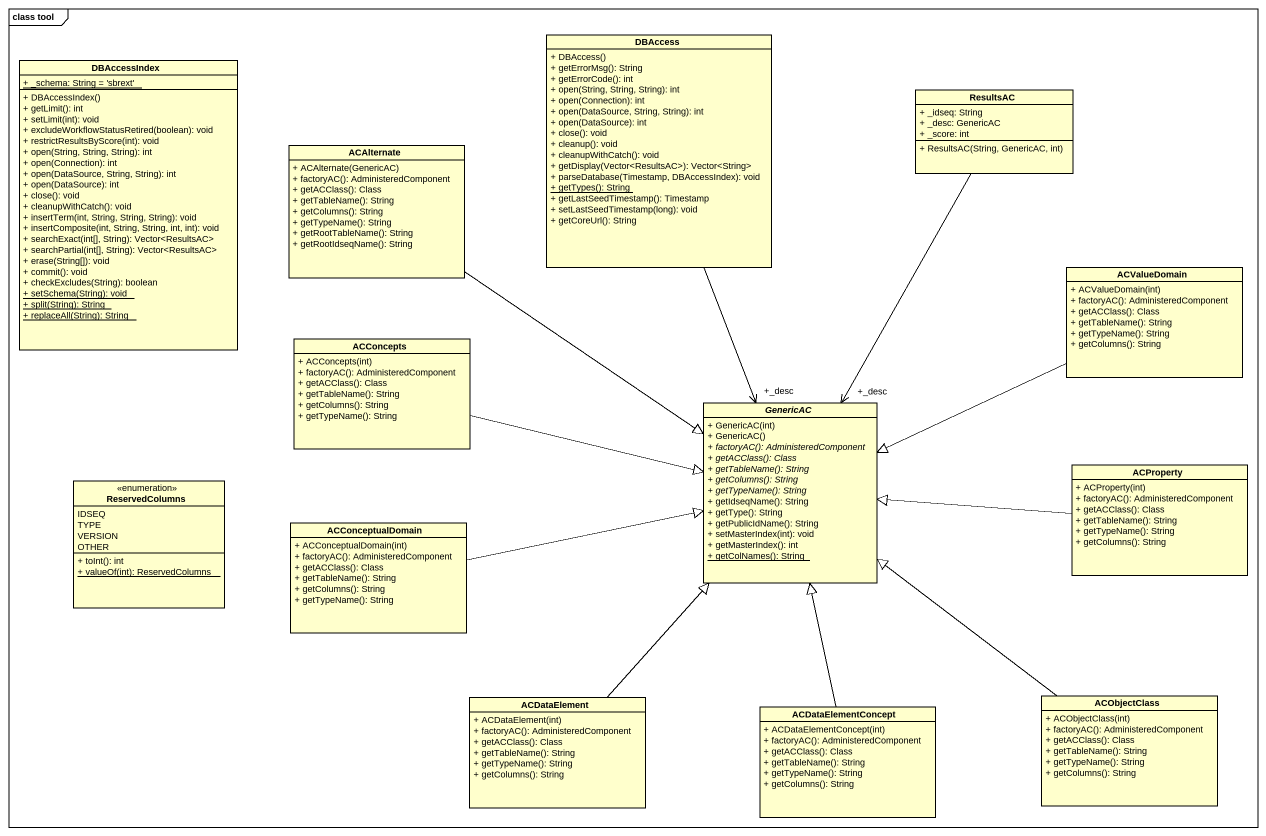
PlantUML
@startuml
mainframe class tool
hide circle
hide empty members
skinparam classAttributeIconSize 0
class DBAccess {
  + DBAccess()
  + getErrorMsg(): String
  + getErrorCode(): int
  + open(String, String, String): int
  + open(Connection): int
  + open(DataSource, String, String): int
  + open(DataSource): int
  + close(): void
  + cleanup(): void
  + cleanupWithCatch(): void
  + getDisplay(Vector<ResultsAC>): Vector<String>
  + parseDatabase(Timestamp, DBAccessIndex): void
  {static} + getTypes(): String
  + getLastSeedTimestamp(): Timestamp
  + setLastSeedTimestamp(long): void
  + getCoreUrl(): String
}
class DBAccessIndex {
  {static} + _schema: String = 'sbrext'
  + DBAccessIndex()
  + getLimit(): int
  + setLimit(int): void
  + excludeWorkflowStatusRetired(boolean): void
  + restrictResultsByScore(int): void
  + open(String, String, String): int
  + open(Connection): int
  + open(DataSource, String, String): int
  + open(DataSource): int
  + close(): void
  + cleanupWithCatch(): void
  + insertTerm(int, String, String, String): void
  + insertComposite(int, String, String, int, int): void
  + searchExact(int[], String): Vector<ResultsAC>
  + searchPartial(int[], String): Vector<ResultsAC>
  + erase(String[]): void
  + commit(): void
  + checkExcludes(String): boolean
  {static} + setSchema(String): void
  {static} + split(String): String
  {static} + replaceAll(String): String
}
class ResultsAC {
  + _idseq: String
  + _desc: GenericAC
  + _score: int
  + ResultsAC(String, GenericAC, int)
}
class ACAlternate {
  + ACAlternate(GenericAC)
  + factoryAC(): AdministeredComponent
  + getACClass(): Class
  + getTableName(): String
  + getColumns(): String
  + getTypeName(): String
  + getRootTableName(): String
  + getRootIdseqName(): String
}
class ACValueDomain {
  + ACValueDomain(int)
  + factoryAC(): AdministeredComponent
  + getACClass(): Class
  + getTableName(): String
  + getTypeName(): String
  + getColumns(): String
}
class ACConcepts {
  + ACConcepts(int)
  + factoryAC(): AdministeredComponent
  + getACClass(): Class
  + getTableName(): String
  + getColumns(): String
  + getTypeName(): String
}
abstract class GenericAC {
  + GenericAC(int)
  + GenericAC()
  {abstract} + factoryAC(): AdministeredComponent
  {abstract} + getACClass(): Class
  {abstract} + getTableName(): String
  {abstract} + getColumns(): String
  {abstract} + getTypeName(): String
  + getIdseqName(): String
  + getType(): String
  + getPublicIdName(): String
  + setMasterIndex(int): void
  + getMasterIndex(): int
  {static} + getColNames(): String
}
class ACProperty {
  + ACProperty(int)
  + factoryAC(): AdministeredComponent
  + getACClass(): Class
  + getTableName(): String
  + getTypeName(): String
  + getColumns(): String
}
enum ReservedColumns {
  IDSEQ
  TYPE
  VERSION
  OTHER
  + toInt(): int
  {static} + valueOf(int): ReservedColumns
}
class ACConceptualDomain {
  + ACConceptualDomain(int)
  + factoryAC(): AdministeredComponent
  + getACClass(): Class
  + getTableName(): String
  + getColumns(): String
  + getTypeName(): String
}
class ACDataElement {
  + ACDataElement(int)
  + factoryAC(): AdministeredComponent
  + getACClass(): Class
  + getTableName(): String
  + getTypeName(): String
  + getColumns(): String
}
class ACDataElementConcept {
  + ACDataElementConcept(int)
  + factoryAC(): AdministeredComponent
  + getACClass(): Class
  + getTableName(): String
  + getTypeName(): String
  + getColumns(): String
}
class ACObjectClass {
  + ACObjectClass(int)
  + factoryAC(): AdministeredComponent
  + getACClass(): Class
  + getTableName(): String
  + getTypeName(): String
  + getColumns(): String
}
DBAccess --> "+_desc" GenericAC
ResultsAC --> "+_desc" GenericAC
ACAlternate --|> GenericAC
ACValueDomain -left-|> GenericAC
ACConcepts -right-|> GenericAC
ACProperty -left-|> GenericAC
ACConceptualDomain -right-|> GenericAC
ACDataElement -up-|> GenericAC
ACDataElementConcept -up-|> GenericAC
ACObjectClass -up-|> GenericAC
@enduml
